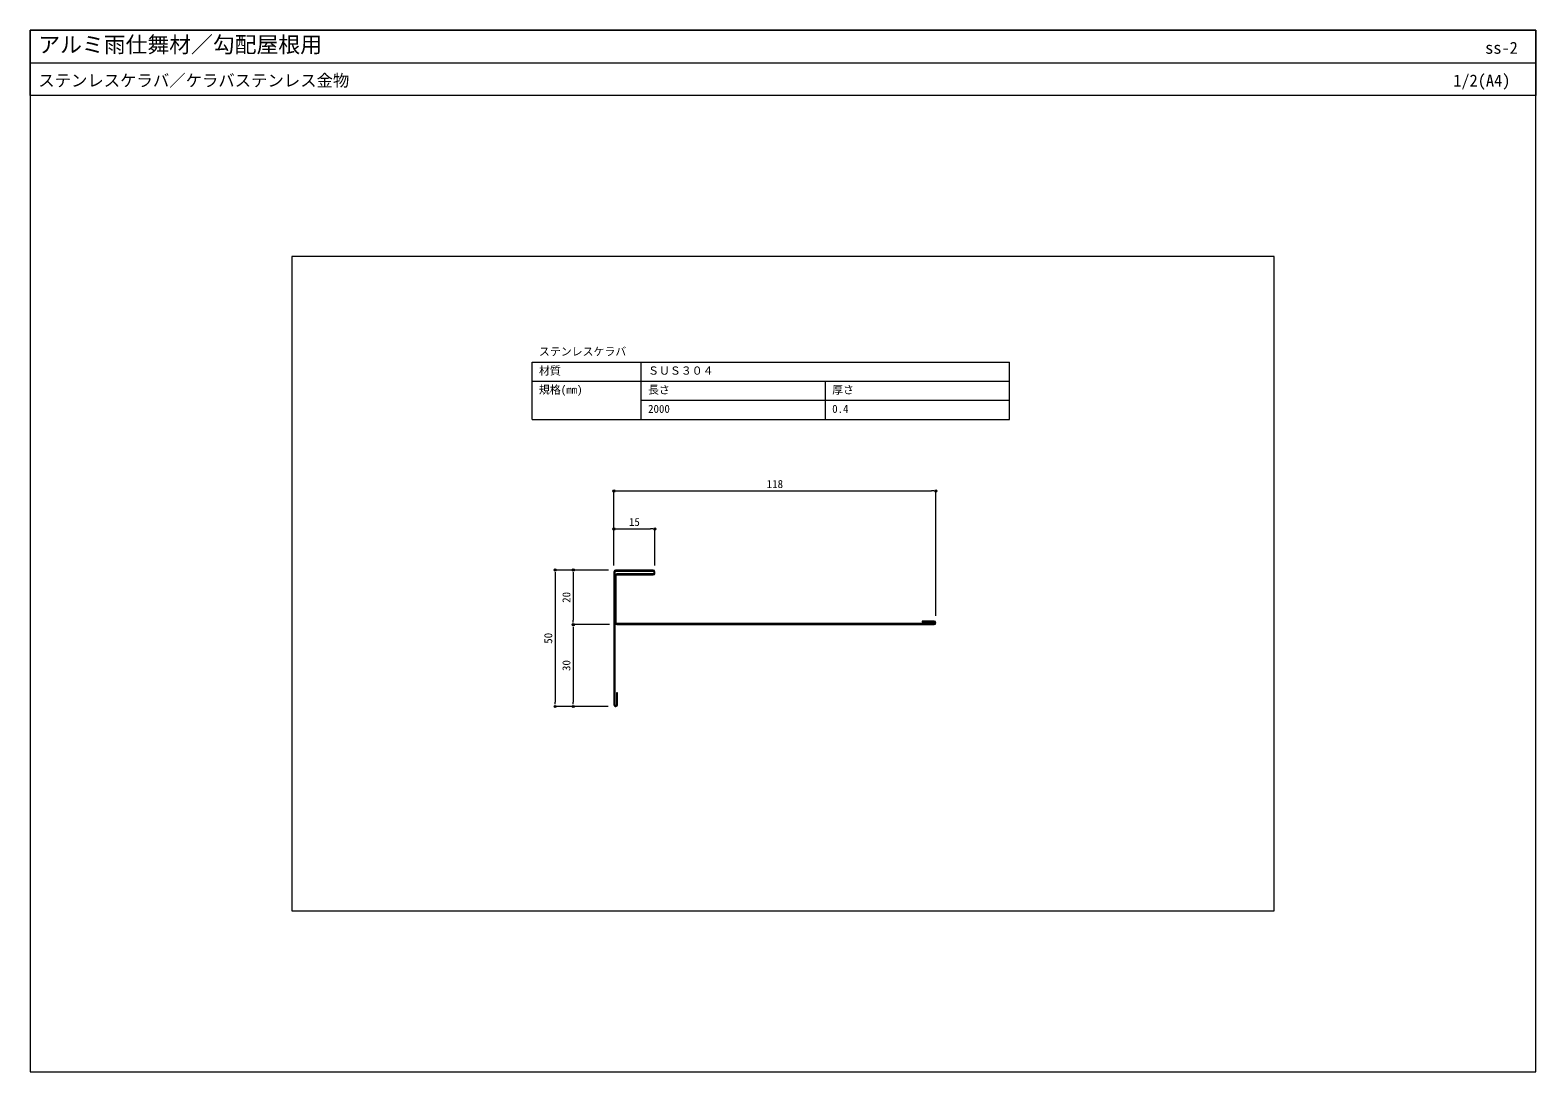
# Model space of a CAD drawing. Units: millimetres, scale not verified. Extents: x -276 to 276, y -191 to 191.
import ezdxf
from ezdxf.enums import TextEntityAlignment as Align

# ---------------------------------------------------------------- set-up
doc = ezdxf.new("R2010")
doc.units = ezdxf.units.MM
doc.header["$LTSCALE"] = 0.5
for name, color, linetype, lineweight in [('0-0_0', 7, 'Continuous', 9), ('0-2_moji', 7, 'Continuous', 18), ('0-3_SUNPO', 7, 'Continuous', 18), ('0-4_KANAMONO', 4, 'Continuous', 18), ('0-5_WAKU', 7, 'Continuous', 18)]:
    doc.layers.add(name, color=color, linetype=linetype, lineweight=lineweight)
doc.styles.add('ＭＳ ゴシック', font='')
doc.styles.get('ＭＳ ゴシック').set_extended_font_data('MS Gothic')

# ---------------------------------------------------------------- blocks, each defined once
blk = doc.blocks.new('_DOT')
at = {"layer": '0-0_0'}
for p, q in [((-0.5, 0), (-1, 0)), ((0.25, 0), (-0.25, 0))]:
    blk.add_line(p, q, dxfattribs=at)
blk.add_circle((0, 0), 0.25, dxfattribs=at)

msp = doc.modelspace()

# ---------------------------------------------------------------- linework, layer by layer
at = {"layer": '0-0_0', "lineweight": 18}
msp.add_line((-275.9773, 178.9857), (276.0227, 178.9857), dxfattribs=at)
msp.add_lwpolyline([(-179.9773, -132.0143), (180.0227, -132.0143), (180.0227, 107.9857), (-179.9773, 107.9857)], close=True, dxfattribs=at)
at = {"layer": '0-2_moji'}
for p, q in [((-91.9439, 48.2586), (-91.9439, 69.2586)), ((-91.9439, 69.2586), (83.0561, 69.2586)), ((-51.9439, 48.2586), (-51.9439, 69.2586)), ((83.0561, 48.2586), (83.0561, 69.2586)), ((-91.9439, 62.2586), (83.0561, 62.2586)), ((15.5561, 48.2586), (15.5561, 62.2586)), ((-51.9439, 55.2586), (83.0561, 55.2586)), ((-91.9439, 48.2586), (83.0561, 48.2586))]:
    msp.add_line(p, q, dxfattribs=at)
at = {"layer": '0-3_SUNPO'}
for p, q in [((-61.9439, -5.3364), (-61.9439, 22.0038)), ((-60.3439, 22.0038), (54.4561, 22.0038)), ((56.0561, -23.8117), (56.0561, 22.0038)), ((-61.9439, -5.3364), (-61.9439, 8.0821)), ((-60.3439, 8.0821), (-48.5439, 8.0821)), ((-46.9439, -5.3364), (-46.9439, 8.0821)), ((-63.9439, -7.0143), (-83.5018, -7.0143)), ((-83.5018, -8.6143), (-83.5018, -55.4143)), ((-63.9439, -7.0143), (-76.8431, -7.0143)), ((-76.8431, -8.6143), (-76.8431, -25.4143)), ((-63.5439, -27.0143), (-76.8431, -27.0143)), ((-63.5439, -27.0143), (-76.8431, -27.0143)), ((-76.8431, -28.6143), (-76.8431, -55.4143)), ((-64.0687, -57.0143), (-83.5018, -57.0143)), ((-64.0687, -57.0143), (-76.8431, -57.0143))]:
    msp.add_line(p, q, dxfattribs=at)
at = {"layer": '0-4_KANAMONO'}
for p, q in [((-61.9439, -7.6143), (-61.9439, -56.4143)), ((-61.5439, -56.4143), (-61.5439, -7.6143)), ((-61.5439, -9.0143), (-61.5439, -26.4143)), ((-47.5439, -7.0143), (-61.3439, -7.0143)), ((-61.3439, -7.4143), (-47.5439, -7.4143)), ((-61.1439, -26.4143), (-61.1439, -9.0143)), ((-47.5439, -8.4143), (-60.9439, -8.4143)), ((-60.9439, -8.8143), (-47.5439, -8.8143)), ((-47.3439, -7.6143), (-47.3439, -8.2143)), ((-46.9439, -8.2143), (-46.9439, -7.6143)), ((55.4561, -26.6143), (-60.9439, -26.6143)), ((-60.9439, -27.0143), (55.4561, -27.0143)), ((55.6561, -26.3143), (55.6561, -26.4143)), ((56.0561, -26.4143), (56.0561, -26.3143)), ((-61.2439, -56.6143), (-61.3439, -56.6143)), ((-61.3439, -57.0143), (-61.2439, -57.0143))]:
    msp.add_line(p, q, dxfattribs=at)
for points in [[(55.4561, -25.7143), (51.0561, -25.7143), (51.0561, -26.1143), (55.4561, -26.1143)], [(-60.6439, -56.4143), (-60.6439, -52.0143), (-61.0439, -52.0143), (-61.0439, -56.4143)]]:
    msp.add_lwpolyline(points, dxfattribs=at)
for centre, radius, start, end in [((-61.3439, -7.6143), 0.6, 90, 180), ((-61.3439, -7.6143), 0.2, 90, 180), ((-60.9439, -9.0143), 0.6, 90, 180), ((-60.9439, -9.0143), 0.2, 90, 180), ((-47.5439, -7.6143), 0.6, 0, 90), ((-47.5439, -7.6143), 0.2, 0, 90), ((-47.5439, -8.2143), 0.6, 270, 0), ((-47.5439, -8.2143), 0.2, 270, 360), ((-60.9439, -26.4143), 0.6, 180, 270), ((-60.9439, -26.4143), 0.2, 180, 270), ((55.4561, -26.3143), 0.6, 0, 90), ((55.4561, -26.3143), 0.2, 360, 90), ((55.4561, -26.4143), 0.6, 270, 360), ((55.4561, -26.4143), 0.2, 270, 0), ((-61.3439, -56.4143), 0.6, 180, 270), ((-61.3439, -56.4143), 0.2, 180, 270), ((-61.2439, -56.4143), 0.6, 270, 0), ((-61.2439, -56.4143), 0.2, 270, 360)]:
    msp.add_arc(centre, radius, start, end, dxfattribs=at)
at = {"layer": '0-5_WAKU'}
for points in [[(276.0227, 166.9857), (-275.9773, 166.9857), (-275.9773, 190.9857), (276.0227, 190.9857)], [(-275.9773, -191.0143), (276.0227, -191.0143), (276.0227, 190.9857), (-275.9773, 190.9857)]]:
    msp.add_lwpolyline(points, close=True, dxfattribs=at)

# ---------------------------------------------------------------- block references
at = {"layer": '0-3_SUNPO', "xscale": 1.6, "yscale": 1.6}
for p, rotation in [((-61.9439, 22.0038), 180), ((-61.9439, 8.0821), 180), ((-83.5018, -7.0143), 90), ((-76.8431, -7.0143), 90), ((-76.8431, -27.0143), 270), ((-76.8431, -27.0143), 90), ((-83.5018, -57.0143), 270), ((-76.8431, -57.0143), 270)]:
    msp.add_blockref('_DOT', p, dxfattribs=dict(at, rotation=rotation))
for p in [(56.0561, 22.0038), (-46.9439, 8.0821)]:
    msp.add_blockref('_DOT', p, dxfattribs=at)

# ---------------------------------------------------------------- texts
at = {"layer": '0-2_moji', "style": 'ＭＳ ゴシック'}
for s, p in [('ステンレスケラバ', (-89.4439, 70.7586)), ('材質', (-89.4439, 63.7586)), ('ＳＵＳ３０４', (-49.4439, 63.7586)), ('規格(mm)', (-89.4439, 56.7586)), ('長さ', (-49.4439, 56.7586)), ('厚さ', (18.0561, 56.7586)), ('2000', (-49.4439, 49.7586)), ('0.4', (18.0561, 49.7586))]:
    msp.add_text(s, height=2.933, dxfattribs=at).set_placement(p, align=Align.BOTTOM_LEFT)
at = {"layer": '0-3_SUNPO', "style": 'ＭＳ ゴシック'}
for s, p in [('118', (-5.9439, 22.2038)), ('15', (-56.4439, 8.2821))]:
    msp.add_text(s, height=2.933, dxfattribs=at).set_placement(p, align=Align.BOTTOM_LEFT)
for s, p in [('20', (-77.0431, -19.0143)), ('50', (-83.7018, -34.0143)), ('30', (-77.0431, -44.0143))]:
    msp.add_text(s, height=2.933, rotation=90, dxfattribs=at).set_placement(p, align=Align.BOTTOM_LEFT)
at = {"layer": '0-5_WAKU', "style": 'ＭＳ ゴシック'}
for s, height, p in [('アルミ雨仕舞材／勾配屋根用', 5.865, (-272.9773, 180.9857)), ('ss-2', 4.399, (257.4288, 180.9857)), ('ステンレスケラバ／ケラバステンレス金物', 4.399, (-272.9773, 168.9857)), ('1/2(A4)', 4.399, (245.7334, 168.9857))]:
    msp.add_text(s, height=height, dxfattribs=at).set_placement(p, align=Align.BOTTOM_LEFT)

doc.saveas('drawing.dxf')
